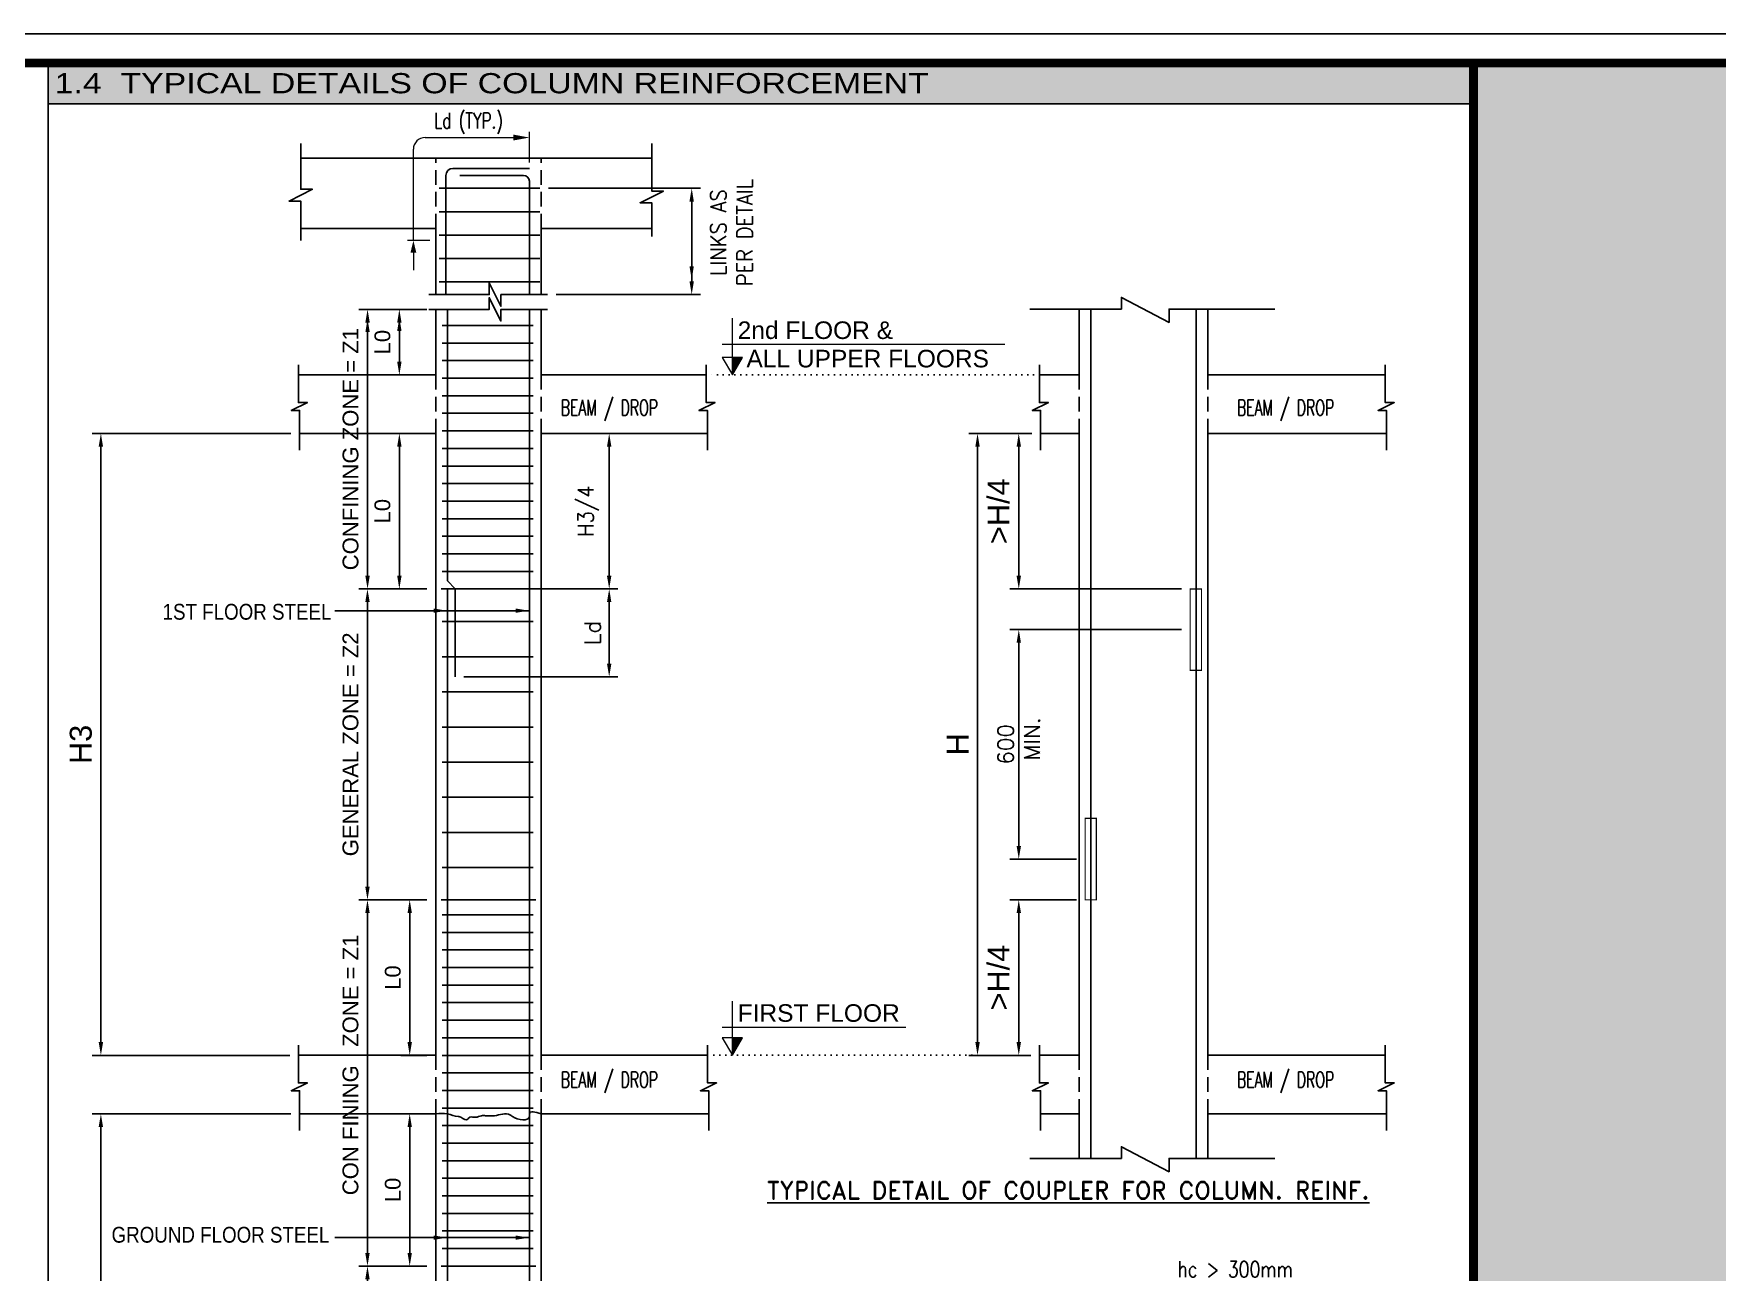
# Model space of a CAD drawing. Header units: inches. Extents: x 74008 to 297778, y 30011 to 129011.
# Drawn here: x 115910 to 144687, y 107851 to 129011 of the extents above; entities that cross this region are included whole.
import ezdxf

# ---------------------------------------------------------------- set-up
doc = ezdxf.new("R2010")
doc.units = ezdxf.units.IN
doc.header["$MEASUREMENT"] = 0
doc.linetypes.add('DOT', pattern=[0.25, 0, -0.25])
doc.linetypes.add('HIDDEN', pattern=[0.375, 0.25, -0.125])
for name, color, linetype in [('BEAM', 7, 'Continuous'), ('BEAM_BAR', 4, 'Continuous'), ('BEAM_DETAILING_DIMENSION_ARROW', 9, 'Continuous'), ('BEAM_DETAILING_TITLE', 7, 'Continuous'), ('BEAM_SCHEDULE', 7, 'Continuous'), ('BEAM_STEEL_TEXT', 7, 'Continuous'), ('BORDER', 5, 'Continuous')]:
    doc.layers.add(name, color=color, linetype=linetype)
doc.layers.add('Level', color=1, linetype='Continuous', lineweight=15)
doc.styles.add('ARIAL', font='arial.ttf')
doc.styles.add('ROMAND', font='romanD.shx')
doc.styles.add('ROMANS', font='romans.shx')
doc.dimstyles.new('DIM-150', dxfattribs={"dimscale": 150, "dimtxt": 1.8, "dimasz": 1.25, "dimexe": 1, "dimexo": 1, "dimgap": 1, "dimtad": 1, "dimdec": 0, "dimzin": 0, "dimdsep": 46, "dimtxsty": 'ROMANS', "dimblk2": 'DOT', "dimcen": 0.0625, "dimdle": 0.5, "dimclrd": 9, "dimclre": 9, "dimclrt": 7, "dimadec": 0, "dimazin": 0, "dimtfac": 1, "dimtdec": 0, "dimtmove": 0, "dimatfit": 3, "dimfxl": 0, "dimtolj": 1, "dimtzin": 3, "dimarcsym": 0})

# ---------------------------------------------------------------- blocks, each defined once
blk = doc.blocks.new('*T113')
at = {"layer": 'BEAM_SCHEDULE', "color": 4}
for p, q in [((0, 0), (24359, 0)), ((0, 0), (0, -696)), ((24359, 0), (24359, -696)), ((0, -696), (24359, -696))]:
    blk.add_line(p, q, dxfattribs=at)
at = {"layer": 'BEAM_SCHEDULE', "color": 58}
blk.add_solid([(0, 0), (0, -696), (24359, 0), (24359, -696)], dxfattribs=at)
at = {"layer": 'BEAM_SCHEDULE', "color": 3, "insert": (108, -348), "char_height": 345, "width": 24143.41, "attachment_point": 4, "style": 'ARIAL'}
blk.add_mtext('{\\W1.2;1.4  TYPICAL DETAILS OF COLUMN REINFORCEMENT}', dxfattribs=at)
blk = doc.blocks.new('*D47')
at = {"layer": 'BEAM_DETAILING_DIMENSION_ARROW', "color": 9, "lineweight": -2}
for p, q in [((135204, 105811), (135204, 107203)), ((135429, 107053), (137463, 107053)), ((137688, 105811), (137688, 107203))]:
    blk.add_line(p, q, dxfattribs=at)
at = {"layer": 'BEAM_DETAILING_DIMENSION_ARROW', "color": 9}
for points in [[(135429, 107091), (135429, 107016), (135204, 107053)], [(137463, 107091), (137463, 107016), (137688, 107053)]]:
    blk.add_solid(points, dxfattribs=at)
at = {"layer": 'DEFPOINTS', "color": 0}
for p in [(137688, 107053), (135204, 105661), (137688, 105661)]:
    blk.add_point(p, dxfattribs=at)
at = {"layer": 'BEAM_DETAILING_DIMENSION_ARROW', "color": 7, "insert": (136446, 107634), "char_height": 270, "attachment_point": 5, "style": 'ROMANS'}
blk.add_mtext('\\A1;{\\W0.8;hc > 300mm  \\P(PROVIDE A CROSSTIE)}', dxfattribs=at)
blk = doc.blocks.new('_DOT')
at = {"color": 0, "linetype": 'ByBlock'}
blk.add_line((-0.5, 0), (-1, 0), dxfattribs=at)
at = {"color": 0, "linetype": 'ByBlock', "const_width": 0.5}
blk.add_lwpolyline([(-0.25, 0, 1), (0.25, 0, 1)], format="xyb", close=True, dxfattribs=at)
blk = doc.blocks.new('*D201')
at = {"layer": 'BEAM_DETAILING_DIMENSION_ARROW', "color": 9, "lineweight": -2}
for p, q in [((120306, 122181), (116909, 122181)), ((117059, 111783), (117059, 121956)), ((120286, 111558), (116909, 111558))]:
    blk.add_line(p, q, dxfattribs=at)
at = {"layer": 'BEAM_DETAILING_DIMENSION_ARROW', "color": 9}
for points in [[(117021, 121956), (117096, 121956), (117059, 122181)], [(117021, 111783), (117096, 111783), (117059, 111558)]]:
    blk.add_solid(points, dxfattribs=at)
at = {"layer": 'DEFPOINTS', "color": 0}
for p in [(117059, 122181), (120456, 122181), (120436, 111558)]:
    blk.add_point(p, dxfattribs=at)
at = {"layer": 'BEAM_DETAILING_DIMENSION_ARROW', "color": 7, "insert": (116717, 116870), "char_height": 270, "attachment_point": 5, "rotation": 90, "style": 'ROMANS'}
blk.add_mtext('\\A1;{\\fArial|b0|i0|c0|p34;\\H1.3889x;\\C6;H3}', dxfattribs=at)
blk = doc.blocks.new('*D202')
at = {"layer": 'BEAM_DETAILING_DIMENSION_ARROW', "color": 9, "lineweight": -2}
for p, q in [((120306, 110558), (116909, 110558)), ((117059, 110333), (117059, 100160)), ((120306, 99935), (116909, 99935))]:
    blk.add_line(p, q, dxfattribs=at)
at = {"layer": 'BEAM_DETAILING_DIMENSION_ARROW', "color": 9}
for points in [[(117021, 110333), (117096, 110333), (117059, 110558)], [(117021, 100160), (117096, 100160), (117059, 99935)]]:
    blk.add_solid(points, dxfattribs=at)
at = {"layer": 'DEFPOINTS', "color": 0}
for p in [(120456, 110558), (117059, 99935), (120456, 99935)]:
    blk.add_point(p, dxfattribs=at)
at = {"layer": 'BEAM_DETAILING_DIMENSION_ARROW', "color": 7, "insert": (116721, 105247), "char_height": 270, "attachment_point": 5, "rotation": 90, "style": 'ROMANS'}
blk.add_mtext('\\A1;{\\fArial|b0|i0|c0|p34;\\H1.3889x;\\C6;H2}', dxfattribs=at)
blk = doc.blocks.new('*D49')
at = {"layer": 'BEAM_DETAILING_DIMENSION_ARROW', "color": 9, "lineweight": -2}
for p, q in [((124712, 126369), (127307, 126369)), ((127157, 124780), (127157, 126144)), ((124841, 124555), (127307, 124555))]:
    blk.add_line(p, q, dxfattribs=at)
at = {"layer": 'BEAM_DETAILING_DIMENSION_ARROW', "color": 9}
for points in [[(127119, 126144), (127194, 126144), (127157, 126369)], [(127119, 124780), (127194, 124780), (127157, 124555)]]:
    blk.add_solid(points, dxfattribs=at)
at = {"layer": 'DEFPOINTS', "color": 0}
for p in [(124562, 126369), (127157, 126369), (124691, 124555)]:
    blk.add_point(p, dxfattribs=at)
at = {"layer": 'BEAM_DETAILING_DIMENSION_ARROW', "color": 7, "insert": (127838, 125613), "char_height": 270, "attachment_point": 5, "rotation": 90, "style": 'ROMANS'}
blk.add_mtext('\\A1;{\\W0.9;LINKS AS \\PPER DETAIL}', dxfattribs=at)
blk = doc.blocks.new('*D18')
at = {"layer": 'BEAM_DETAILING_DIMENSION_ARROW', "color": 9, "lineweight": -2}
for p, q in [((122632, 107958), (121465, 107958)), ((121615, 107733), (121615, 102816)), ((122632, 102591), (121465, 102591))]:
    blk.add_line(p, q, dxfattribs=at)
at = {"layer": 'BEAM_DETAILING_DIMENSION_ARROW', "color": 9}
for points in [[(121578, 107733), (121653, 107733), (121615, 107958)], [(121578, 102816), (121653, 102816), (121615, 102591)]]:
    blk.add_solid(points, dxfattribs=at)
at = {"layer": 'DEFPOINTS', "color": 0}
for p in [(122782, 107958), (121615, 102591), (122782, 102591)]:
    blk.add_point(p, dxfattribs=at)
at = {"layer": 'BEAM_DETAILING_DIMENSION_ARROW', "color": 7, "insert": (121326, 105275), "char_height": 270, "attachment_point": 5, "rotation": 90, "style": 'ROMANS'}
blk.add_mtext('\\A1;{\\fArial|b0|i0|c0|p34;\\C6;GENERAL ZONE = Z2}', dxfattribs=at)
blk = doc.blocks.new('*D19')
at = {"layer": 'BEAM_DETAILING_DIMENSION_ARROW', "color": 9, "lineweight": -2}
for p, q in [((122632, 114214), (122187, 114214)), ((122337, 113989), (122337, 111783)), ((122632, 111558), (122187, 111558))]:
    blk.add_line(p, q, dxfattribs=at)
at = {"layer": 'BEAM_DETAILING_DIMENSION_ARROW', "color": 9}
for points in [[(122300, 113989), (122375, 113989), (122337, 114214)], [(122300, 111783), (122375, 111783), (122337, 111558)]]:
    blk.add_solid(points, dxfattribs=at)
at = {"layer": 'DEFPOINTS', "color": 0}
for p in [(122782, 114214), (122337, 111558), (122782, 111558)]:
    blk.add_point(p, dxfattribs=at)
at = {"layer": 'BEAM_DETAILING_DIMENSION_ARROW', "color": 7, "insert": (122049, 112886), "char_height": 270, "attachment_point": 5, "rotation": 90, "style": 'ROMANS'}
blk.add_mtext('\\A1;{\\fArial|b0|i0|c0|p34;\\C6;L0}', dxfattribs=at)
blk = doc.blocks.new('*D20')
at = {"layer": 'BEAM_DETAILING_DIMENSION_ARROW', "color": 9, "lineweight": -2}
for p, q in [((122427, 110558), (122187, 110558)), ((122337, 110333), (122337, 108183)), ((122632, 107958), (122187, 107958))]:
    blk.add_line(p, q, dxfattribs=at)
at = {"layer": 'BEAM_DETAILING_DIMENSION_ARROW', "color": 9}
for points in [[(122300, 110333), (122375, 110333), (122337, 110558)], [(122300, 108183), (122375, 108183), (122337, 107958)]]:
    blk.add_solid(points, dxfattribs=at)
at = {"layer": 'DEFPOINTS', "color": 0}
for p in [(122577, 110558), (122337, 107958), (122782, 107958)]:
    blk.add_point(p, dxfattribs=at)
at = {"layer": 'BEAM_DETAILING_DIMENSION_ARROW', "color": 7, "insert": (122049, 109258), "char_height": 270, "attachment_point": 5, "rotation": 90, "style": 'ROMANS'}
blk.add_mtext('\\A1;{\\fArial|b0|i0|c0|p34;\\C6;L0}', dxfattribs=at)
blk = doc.blocks.new('*D21')
at = {"layer": 'BEAM_DETAILING_DIMENSION_ARROW', "color": 9, "lineweight": -2}
for p, q in [((122632, 122181), (122010, 122181)), ((122160, 121956), (122160, 119750)), ((122632, 119525), (122010, 119525))]:
    blk.add_line(p, q, dxfattribs=at)
at = {"layer": 'BEAM_DETAILING_DIMENSION_ARROW', "color": 9}
for points in [[(122123, 121956), (122198, 121956), (122160, 122181)], [(122123, 119750), (122198, 119750), (122160, 119525)]]:
    blk.add_solid(points, dxfattribs=at)
at = {"layer": 'DEFPOINTS', "color": 0}
for p in [(122782, 122181), (122160, 119525), (122782, 119525)]:
    blk.add_point(p, dxfattribs=at)
at = {"layer": 'BEAM_DETAILING_DIMENSION_ARROW', "color": 7, "insert": (121872, 120853), "char_height": 270, "attachment_point": 5, "rotation": 90, "style": 'ROMANS'}
blk.add_mtext('\\A1;{\\fArial|b0|i0|c0|p34;\\C6;L0}', dxfattribs=at)
blk = doc.blocks.new('*D22')
at = {"layer": 'BEAM_DETAILING_DIMENSION_ARROW', "color": 9, "lineweight": -2}
for p, q in [((122632, 124301), (122010, 124301)), ((122160, 123406), (122160, 124076)), ((122632, 123181), (122010, 123181))]:
    blk.add_line(p, q, dxfattribs=at)
at = {"layer": 'BEAM_DETAILING_DIMENSION_ARROW', "color": 9}
for points in [[(122123, 124076), (122198, 124076), (122160, 124301)], [(122123, 123406), (122198, 123406), (122160, 123181)]]:
    blk.add_solid(points, dxfattribs=at)
at = {"layer": 'DEFPOINTS', "color": 0}
for p in [(122160, 124301), (122782, 124301), (122782, 123181)]:
    blk.add_point(p, dxfattribs=at)
at = {"layer": 'BEAM_DETAILING_DIMENSION_ARROW', "color": 7, "insert": (121872, 123741), "char_height": 270, "attachment_point": 5, "rotation": 90, "style": 'ROMANS'}
blk.add_mtext('\\A1;{\\fArial|b0|i0|c0|p34;\\C6;L0}', dxfattribs=at)
blk = doc.blocks.new('*D23')
at = {"layer": 'BEAM_DETAILING_DIMENSION_ARROW', "color": 9, "lineweight": -2}
for p, q in [((122574, 124301), (121467, 124301)), ((121617, 119750), (121617, 124076)), ((122265, 119525), (121467, 119525))]:
    blk.add_line(p, q, dxfattribs=at)
at = {"layer": 'BEAM_DETAILING_DIMENSION_ARROW', "color": 9}
for points in [[(121579, 124076), (121654, 124076), (121617, 124301)], [(121579, 119750), (121654, 119750), (121617, 119525)]]:
    blk.add_solid(points, dxfattribs=at)
at = {"layer": 'DEFPOINTS', "color": 0}
for p in [(121617, 124301), (122724, 124301), (122415, 119525)]:
    blk.add_point(p, dxfattribs=at)
at = {"layer": 'BEAM_DETAILING_DIMENSION_ARROW', "color": 7, "insert": (121327, 121913), "char_height": 270, "attachment_point": 5, "rotation": 90, "style": 'ROMANS'}
blk.add_mtext('\\A1;{\\fArial|b0|i0|c0|p34;\\C6;CONFINING ZONE = Z1}', dxfattribs=at)
blk = doc.blocks.new('*D24')
at = {"layer": 'BEAM_DETAILING_DIMENSION_ARROW', "color": 9, "lineweight": -2}
for p, q in [((122534, 119525), (121465, 119525)), ((121615, 119300), (121615, 114439)), ((122632, 114214), (121465, 114214))]:
    blk.add_line(p, q, dxfattribs=at)
at = {"layer": 'BEAM_DETAILING_DIMENSION_ARROW', "color": 9}
for points in [[(121578, 119300), (121653, 119300), (121615, 119525)], [(121578, 114439), (121653, 114439), (121615, 114214)]]:
    blk.add_solid(points, dxfattribs=at)
at = {"layer": 'DEFPOINTS', "color": 0}
for p in [(122684, 119525), (121615, 114214), (122782, 114214)]:
    blk.add_point(p, dxfattribs=at)
at = {"layer": 'BEAM_DETAILING_DIMENSION_ARROW', "color": 7, "insert": (121326, 116870), "char_height": 270, "attachment_point": 5, "rotation": 90, "style": 'ROMANS'}
blk.add_mtext('\\A1;{\\fArial|b0|i0|c0|p34;\\C6;GENERAL ZONE = Z2}', dxfattribs=at)
blk = doc.blocks.new('*D94')
at = {"layer": 'BEAM_DETAILING_DIMENSION_ARROW', "color": 9, "lineweight": -2}
for p, q in [((122322, 114214), (121465, 114214)), ((121615, 108183), (121615, 113989)), ((122268, 107958), (121465, 107958))]:
    blk.add_line(p, q, dxfattribs=at)
at = {"layer": 'BEAM_DETAILING_DIMENSION_ARROW', "color": 9}
for points in [[(121578, 113989), (121653, 113989), (121615, 114214)], [(121578, 108183), (121653, 108183), (121615, 107958)]]:
    blk.add_solid(points, dxfattribs=at)
at = {"layer": 'DEFPOINTS', "color": 0}
for p in [(121615, 114214), (122472, 114214), (122418, 107958)]:
    blk.add_point(p, dxfattribs=at)
at = {"layer": 'BEAM_DETAILING_DIMENSION_ARROW', "color": 7, "insert": (121326, 111394), "char_height": 270, "attachment_point": 5, "rotation": 90, "style": 'ROMANS'}
blk.add_mtext('\\A1;{\\fArial|b0|i0|c0|p34;\\C6;CON FINING   ZONE = Z1}', dxfattribs=at)
blk = doc.blocks.new('*D216')
at = {"layer": 'BEAM_DETAILING_DIMENSION_ARROW', "color": 9, "lineweight": -2}
for p, q in [((132971, 122181), (131892, 122181)), ((132042, 111783), (132042, 121956)), ((132951, 111558), (131892, 111558))]:
    blk.add_line(p, q, dxfattribs=at)
at = {"layer": 'BEAM_DETAILING_DIMENSION_ARROW', "color": 9}
for points in [[(132005, 121956), (132080, 121956), (132042, 122181)], [(132005, 111783), (132080, 111783), (132042, 111558)]]:
    blk.add_solid(points, dxfattribs=at)
at = {"layer": 'DEFPOINTS', "color": 0}
for p in [(132042, 122181), (133121, 122181), (133101, 111558)]:
    blk.add_point(p, dxfattribs=at)
at = {"layer": 'BEAM_DETAILING_DIMENSION_ARROW', "color": 7, "insert": (131705, 116870), "char_height": 270, "attachment_point": 5, "rotation": 90, "style": 'ROMANS'}
blk.add_mtext('\\A1;{\\fArial|b0|i0|c0|p34;\\H1.3889x;\\C6;H}', dxfattribs=at)
blk = doc.blocks.new('*D95')
at = {"layer": 'BEAM_BAR', "color": 9, "lineweight": -2}
for p, q in [((135528, 118830), (132597, 118830)), ((132747, 115135), (132747, 118605)), ((133732, 114910), (132597, 114910))]:
    blk.add_line(p, q, dxfattribs=at)
at = {"layer": 'BEAM_BAR', "color": 9}
for points in [[(132710, 118605), (132785, 118605), (132747, 118830)], [(132710, 115135), (132785, 115135), (132747, 114910)]]:
    blk.add_solid(points, dxfattribs=at)
at = {"layer": 'DEFPOINTS', "color": 0}
for p in [(132747, 118830), (135678, 118830), (133882, 114910)]:
    blk.add_point(p, dxfattribs=at)
at = {"layer": 'BEAM_BAR', "color": 7, "insert": (132747, 116870), "char_height": 270, "attachment_point": 5, "rotation": 90, "style": 'ROMANS'}
blk.add_mtext('\\A1;600\\P MIN.', dxfattribs=at)
blk = doc.blocks.new('*D96')
at = {"layer": 'BEAM_DETAILING_DIMENSION_ARROW', "color": 9, "lineweight": -2}
for p, q in [((132971, 122181), (132597, 122181)), ((132747, 119750), (132747, 121956)), ((135528, 119525), (132597, 119525))]:
    blk.add_line(p, q, dxfattribs=at)
at = {"layer": 'BEAM_DETAILING_DIMENSION_ARROW', "color": 9}
for points in [[(132710, 121956), (132785, 121956), (132747, 122181)], [(132710, 119750), (132785, 119750), (132747, 119525)]]:
    blk.add_solid(points, dxfattribs=at)
at = {"layer": 'DEFPOINTS', "color": 0}
for p in [(132747, 122181), (133121, 122181), (135678, 119525)]:
    blk.add_point(p, dxfattribs=at)
at = {"layer": 'BEAM_DETAILING_DIMENSION_ARROW', "color": 7, "insert": (132403, 120853), "char_height": 270, "attachment_point": 5, "rotation": 90, "style": 'ROMANS'}
blk.add_mtext('\\A1;{\\fArial|b0|i0|c0|p34;\\H1.3889x;\\C6;>H/4}', dxfattribs=at)
blk = doc.blocks.new('*D97')
at = {"layer": 'BEAM_DETAILING_DIMENSION_ARROW', "color": 9, "lineweight": -2}
for p, q in [((133732, 114214), (132597, 114214)), ((132747, 113989), (132747, 111783)), ((132951, 111558), (132597, 111558))]:
    blk.add_line(p, q, dxfattribs=at)
at = {"layer": 'BEAM_DETAILING_DIMENSION_ARROW', "color": 9}
for points in [[(132710, 113989), (132785, 113989), (132747, 114214)], [(132710, 111783), (132785, 111783), (132747, 111558)]]:
    blk.add_solid(points, dxfattribs=at)
at = {"layer": 'DEFPOINTS', "color": 0}
for p in [(133882, 114214), (132747, 111558), (133101, 111558)]:
    blk.add_point(p, dxfattribs=at)
at = {"layer": 'BEAM_DETAILING_DIMENSION_ARROW', "color": 7, "insert": (132403, 112886), "char_height": 270, "attachment_point": 5, "rotation": 90, "style": 'ROMANS'}
blk.add_mtext('\\A1;{\\fArial|b0|i0|c0|p34;\\H1.3889x;\\C6;>H/4}', dxfattribs=at)
blk = doc.blocks.new('*D146')
at = {"layer": 'BEAM_DETAILING_DIMENSION_ARROW', "color": 9, "lineweight": -2}
for p, q in [((125661, 122181), (125897, 122181)), ((125747, 121956), (125747, 119750)), ((125043, 119525), (125897, 119525))]:
    blk.add_line(p, q, dxfattribs=at)
at = {"layer": 'BEAM_DETAILING_DIMENSION_ARROW', "color": 9}
for points in [[(125709, 121956), (125784, 121956), (125747, 122181)], [(125709, 119750), (125784, 119750), (125747, 119525)]]:
    blk.add_solid(points, dxfattribs=at)
at = {"layer": 'DEFPOINTS', "color": 0}
for p in [(125511, 122181), (124893, 119525), (125747, 119525)]:
    blk.add_point(p, dxfattribs=at)
at = {"layer": 'BEAM_DETAILING_DIMENSION_ARROW', "color": 7, "insert": (125391, 120853), "char_height": 270, "attachment_point": 5, "rotation": 90, "style": 'ROMANS'}
blk.add_mtext('\\A1;{\\W0.9;H3/4}', dxfattribs=at)
blk = doc.blocks.new('*D147')
at = {"layer": 'BEAM', "color": 9, "lineweight": -2}
for p, q in [((123132, 119525), (125897, 119525)), ((125747, 119300), (125747, 118250)), ((123262, 118025), (125897, 118025))]:
    blk.add_line(p, q, dxfattribs=at)
at = {"layer": 'BEAM', "color": 9}
for points in [[(125709, 119300), (125784, 119300), (125747, 119525)], [(125709, 118250), (125784, 118250), (125747, 118025)]]:
    blk.add_solid(points, dxfattribs=at)
at = {"layer": 'DEFPOINTS', "color": 0}
for p in [(122982, 119525), (123112, 118025), (125747, 118025)]:
    blk.add_point(p, dxfattribs=at)
at = {"layer": 'BEAM', "color": 7, "insert": (125462, 118775), "char_height": 270, "attachment_point": 5, "rotation": 90, "style": 'ROMANS'}
blk.add_mtext('\\A1;Ld', dxfattribs=at)

msp = doc.modelspace()

# ---------------------------------------------------------------- hatches: boundary and pattern name
at = {"layer": 'BEAM_DETAILING_DIMENSION_ARROW'}
h = msp.add_hatch(color=138, dxfattribs=at)
h.dxf.hatch_style = 1
h.paths.add_polyline_path([(140519.5, 60418), (144979.9, 60418), (144979.9, 128510.7), (140519.5, 128510.7)])
at = {"layer": 'Level'}
for points in [[(128025.9, 123481.4), (127852.4, 123481.4), (127852.4, 123181.1)], [(128025.9, 111858.6), (127852.4, 111858.6), (127852.4, 111558.3)]]:
    msp.add_hatch(color=11, dxfattribs=at).paths.add_polyline_path(points)

# ---------------------------------------------------------------- linework, layer by layer
at = {"color": 6, "linetype": 'DOT', "ltscale": 400}
for p, q in [((133100.8, 123181.1), (127404.7, 123181.1)), ((131942.1, 111558.3), (127428.8, 111558.3))]:
    msp.add_line(p, q, dxfattribs=at)
at = {"color": 8}
msp.add_lwpolyline([(140519.5, 127814.7), (116160.1, 127814.7), (116160.1, 83431.1), (140519.5, 83431.1)], close=True, dxfattribs=at)
at = {"layer": 'BEAM', "color": 7}
for p, q in [((120475.1, 126881.5), (126474.9, 126881.5)), ((120475.1, 125681.5), (122782.4, 125681.5)), ((122782.4, 125681.5), (122782.4, 124554.7)), ((124582.4, 125681.5), (124582.4, 124554.7)), ((124582.4, 125681.5), (126474.9, 125681.5))]:
    msp.add_line(p, q, dxfattribs=at)
at = {"layer": 'BEAM', "color": 8, "linetype": 'HIDDEN', "ltscale": 1000}
for p, q in [((122782.4, 125681.5), (122782.4, 126881.5)), ((124582.4, 125681.5), (124582.4, 126881.5)), ((122782.4, 122181.1), (122782.4, 123181.1)), ((124582.4, 122181.1), (124582.4, 123181.1)), ((133777.9, 122181.1), (133777.9, 123181.1)), ((135977.9, 122181.1), (135977.9, 123181.1)), ((122782.4, 110558.3), (122782.4, 111558.3)), ((124582.4, 110558.3), (124582.4, 111558.3)), ((133777.9, 110558.3), (133777.9, 111558.3)), ((135977.9, 110558.3), (135977.9, 111558.3))]:
    msp.add_line(p, q, dxfattribs=at)
at = {"layer": 'BEAM'}
for p, q in [((122782.4, 123181.1), (122782.4, 124301.4)), ((124582.4, 123181.1), (124582.4, 124301.4)), ((133777.9, 123181.1), (133777.9, 124305.6)), ((135977.9, 123181.1), (135977.9, 124305.6)), ((120436.1, 123181.1), (122782.4, 123181.1)), ((124582.4, 123181.1), (127404.7, 123181.1)), ((133100.8, 123181.1), (133777.9, 123181.1)), ((135977.9, 123181.1), (139011, 123181.1)), ((120456.2, 122181.1), (122782.4, 122181.1)), ((122782.4, 122181.1), (122782.4, 111558.3)), ((124582.4, 122181.1), (127424.8, 122181.1)), ((124582.4, 122181.1), (124582.4, 111558.3)), ((124737, 122181.1), (125204.4, 122181.1)), ((133120.9, 122181.1), (133777.9, 122181.1)), ((133777.9, 122181.1), (133777.9, 111558.3)), ((135977.9, 122181.1), (139031.1, 122181.1)), ((135977.9, 122181.1), (135977.9, 111558.3)), ((136132.6, 122181.1), (136600, 122181.1)), ((120436.1, 111558.3), (122782.4, 111558.3)), ((124582.4, 111558.3), (127428.8, 111558.3)), ((133100.8, 111558.3), (133777.9, 111558.3)), ((135977.9, 111558.3), (139011, 111558.3)), ((120456.2, 110558.3), (122782.4, 110558.3)), ((122782.4, 110558.3), (122782.4, 99935.5)), ((124582.4, 110558.3), (127448.9, 110558.3)), ((124582.4, 110558.3), (124582.4, 99935.5)), ((133120.9, 110558.3), (133777.9, 110558.3)), ((133777.9, 110558.3), (133777.9, 109796.5)), ((135977.9, 110558.3), (139031.1, 110558.3)), ((135977.9, 110558.3), (135977.9, 109796.5))]:
    msp.add_line(p, q, dxfattribs=at)
at = {"layer": 'BEAM', "color": 224, "const_width": 150}
for points in [[(140519.5, 60418), (74507.6, 60418), (74507.6, 128510.7), (140519.5, 128510.7)], [(140519.5, 60418), (144979.9, 60418), (144979.9, 128510.7), (140519.5, 128510.7)]]:
    msp.add_lwpolyline(points, close=True, dxfattribs=at)
at = {"layer": 'BEAM', "color": 8}
for points in [[(120475.1, 125477.6), (120475.1, 126152.5), (120275.1, 126152.5), (120675.1, 126352.5), (120475.1, 126352.5), (120475.1, 127132.9)], [(126474.9, 125544.4), (126474.9, 126122.3), (126274.9, 126122.3), (126674.9, 126322.3), (126474.9, 126322.3), (126474.9, 127132.9)], [(122663.7, 124554.7), (123695.9, 124554.7), (123695.9, 124754.7), (123895.9, 124354.7), (123895.9, 124554.7), (124690.7, 124554.7)], [(122663.7, 124301.4), (123695.9, 124301.4), (123695.9, 124501.4), (123895.9, 124101.4), (123895.9, 124301.4), (124690.7, 124301.4)], [(132936.5, 124305.6), (134501.8, 124305.6), (134501.8, 124506.2), (135315.7, 124077.5), (135315.7, 124305.6), (137125.4, 124305.6)], [(120436.1, 123352), (120436.1, 122708.3), (120588.4, 122708.3), (120312.2, 122575.1), (120456.2, 122575.1), (120456.2, 121898)], [(127404.7, 123352), (127404.7, 122708.3), (127557, 122708.3), (127280.8, 122575.1), (127424.8, 122575.1), (127424.8, 121898)], [(133100.8, 123352), (133100.8, 122708.3), (133253.2, 122708.3), (132977, 122575.1), (133120.9, 122575.1), (133120.9, 121898)], [(139011, 123352), (139011, 122708.3), (139163.3, 122708.3), (138887.2, 122575.1), (139031.1, 122575.1), (139031.1, 121898)], [(120436.1, 111729.2), (120436.1, 111085.5), (120588.4, 111085.5), (120312.2, 110952.3), (120456.2, 110952.3), (120456.2, 110275.2)], [(127428.8, 111729.2), (127428.8, 111085.5), (127581.1, 111085.5), (127304.9, 110952.3), (127448.9, 110952.3), (127448.9, 110275.2)], [(133100.8, 111729.2), (133100.8, 111085.5), (133253.2, 111085.5), (132977, 110952.3), (133120.9, 110952.3), (133120.9, 110275.2)], [(139011, 111729.2), (139011, 111085.5), (139163.3, 111085.5), (138887.2, 110952.3), (139031.1, 110952.3), (139031.1, 110275.2)], [(132936.5, 109796.5), (134501.8, 109796.5), (134501.8, 109997.2), (135315.7, 109568.4), (135315.7, 109796.5), (137125.4, 109796.5)]]:
    msp.add_lwpolyline(points, dxfattribs=at)
at = {"layer": 'BEAM'}
msp.add_spline([(122782.4, 110558.3), (122982.4, 110558.3), (123163.3, 110513), (123177.3, 110513), (123306.3, 110456), (123363.3, 110499), (123464.3, 110499), (123564.3, 110527), (123635.3, 110527), (123786.1, 110527), (124051.3, 110542), (124094.3, 110513), (124382.4, 110513), (124382.4, 110558.3), (124582.4, 110558.3)], degree=3, dxfattribs=at)
at = {"layer": 'BEAM_BAR', "color": 4}
for p, q in [((124382.4, 126709.5), (123075.2, 126709.5)), ((122955.2, 126589.5), (122955.2, 124554.7)), ((123194.1, 126589.5), (124282.4, 126589.5)), ((124382.4, 126489.5), (124382.4, 124554.7))]:
    msp.add_line(p, q, dxfattribs=at)
at = {"layer": 'BEAM_BAR', "color": 3}
for p, q in [((124562.1, 126369.1), (122842.1, 126369.1)), ((124562.1, 125969.1), (122842.1, 125969.1)), ((124562.1, 125569.1), (122842.1, 125569.1)), ((124562.1, 125169.1), (122842.1, 125169.1)), ((124562.1, 124769.1), (122842.1, 124769.1)), ((122889.9, 124025.4), (124449.4, 124025.4)), ((122889.9, 123725.4), (124449.4, 123725.4)), ((122889.9, 123425.4), (124449.4, 123425.4)), ((122889.9, 123125.4), (124449.4, 123125.4)), ((122889.9, 122825.4), (124449.4, 122825.4)), ((122889.9, 122525.4), (124449.4, 122525.4)), ((122889.9, 122225.4), (124449.4, 122225.4)), ((122889.9, 121925.4), (124449.4, 121925.4)), ((122889.9, 121625.4), (124449.4, 121625.4)), ((122889.9, 121325.4), (124449.4, 121325.4)), ((122889.9, 121025.4), (124449.4, 121025.4)), ((122889.9, 120725.4), (124449.4, 120725.4)), ((122889.9, 120425.4), (124449.4, 120425.4)), ((122889.9, 120125.4), (124449.4, 120125.4)), ((122889.9, 119825.4), (124449.4, 119825.4)), ((122872.4, 119525.4), (124492.4, 119525.4)), ((122889.9, 118966.8), (124449.4, 118966.8)), ((122889.9, 118366.8), (124449.4, 118366.8)), ((122889.9, 117766.8), (124449.4, 117766.8)), ((122889.9, 117166.8), (124449.4, 117166.8)), ((122889.9, 116566.8), (124449.4, 116566.8)), ((122889.9, 115966.8), (124449.4, 115966.8)), ((122889.9, 115366.8), (124449.4, 115366.8)), ((122889.9, 114766.8), (124449.4, 114766.8)), ((122872.4, 114214), (124492.4, 114214)), ((122889.9, 113958), (124449.4, 113958)), ((122889.9, 113658), (124449.4, 113658)), ((122889.9, 113358), (124449.4, 113358)), ((122889.9, 113058), (124449.4, 113058)), ((122889.9, 112758), (124449.4, 112758)), ((122889.9, 112458), (124449.4, 112458)), ((122889.9, 112158), (124449.4, 112158)), ((122889.9, 111858), (124449.4, 111858)), ((122889.9, 111558), (124449.4, 111558)), ((122889.9, 111258), (124449.4, 111258)), ((122889.9, 110958), (124449.4, 110958)), ((122889.9, 110658), (124449.4, 110658)), ((122889.9, 110358), (124449.4, 110358)), ((122889.9, 110058), (124449.4, 110058)), ((122889.9, 109758), (124449.4, 109758)), ((122889.9, 109458), (124449.4, 109458)), ((122889.9, 109158), (124449.4, 109158)), ((122889.9, 108858), (124449.4, 108858)), ((122889.9, 108558), (124449.4, 108558)), ((122889.9, 108258), (124449.4, 108258)), ((122872.4, 107958), (124492.4, 107958))]:
    msp.add_line(p, q, dxfattribs=at)
at = {"layer": 'BEAM_BAR'}
for p, q in [((122982.4, 124301.4), (122982.4, 119665.2)), ((124382.4, 124301.4), (124382.4, 102591.2)), ((133977.9, 124305.6), (133977.9, 109796.5)), ((135777.9, 124305.6), (135777.9, 109796.5)), ((122982.4, 119665.2), (123112.4, 119525.4)), ((122982.4, 119525.4), (122982.4, 96475.1)), ((123112.4, 118025.4), (123112.4, 119525.4))]:
    msp.add_line(p, q, dxfattribs=at)
at = {"layer": 'BEAM_BAR', "color": 6, "const_width": 20}
for points in [[(135677.9, 119525.4), (135869.6, 119525.4), (135869.6, 118133.8), (135677.9, 118133.8)], [(133882.1, 115605.5), (134073.8, 115605.5), (134073.8, 114214), (133882.1, 114214)]]:
    msp.add_lwpolyline(points, close=True, dxfattribs=at)
at = {"layer": 'BEAM_BAR', "color": 4}
for centre, radius, start, end in [((123075.2, 126589.5), 120, 90, 180), ((124282.4, 126489.5), 100, 0, 90)]:
    msp.add_arc(centre, radius, start, end, dxfattribs=at)
at = {"layer": 'BEAM_DETAILING_DIMENSION_ARROW', "linetype": 'Continuous', "lineweight": 0}
for p, q in [((122600.3, 127236.4), (124109.6, 127236.4)), ((124382.4, 126809.5), (124382.4, 127336.4)), ((122400.3, 125477), (122400.3, 127036.4)), ((122682.4, 125477), (122300.3, 125477)), ((122400.3, 125269.1), (122400.3, 124969.1))]:
    msp.add_line(p, q, dxfattribs=at)
msp.add_arc((122600.3, 127036.4), 200, 90, 180, dxfattribs=at)
for points in [[(124109.6, 127286.4), (124109.6, 127186.4), (124382.4, 127236.4)], [(122350.3, 125269.1), (122450.3, 125269.1), (122400.3, 125477)]]:
    msp.add_solid(points, dxfattribs=at)
at = {"layer": 'BORDER'}
msp.add_lwpolyline([(74007.6, 30010.7), (220692.6, 30010.7), (220692.6, 129010.7), (74007.6, 129010.7)], close=True, dxfattribs=at)
at = {"layer": 'Level'}
for p, q in [((127852.4, 123181.1), (127852.4, 124148.7)), ((127679, 123706.2), (132508.7, 123706.2)), ((127852.4, 111558.3), (127852.4, 112483.8)), ((127679, 112041.3), (130814.3, 112041.3))]:
    msp.add_line(p, q, dxfattribs=at)
for points in [[(127852.4, 123181.1), (128025.9, 123481.4), (127679, 123481.4)], [(127852.4, 111558.3), (128025.9, 111858.6), (127679, 111858.6)]]:
    msp.add_lwpolyline(points, close=True, dxfattribs=at)

# ---------------------------------------------------------------- block references
msp.add_blockref('*T113', (116160.1, 128510.7))

# ---------------------------------------------------------------- texts
at = {"layer": 'BEAM_DETAILING_TITLE', "color": 3, "style": 'ROMAND'}
msp.add_text('%%UTYPICAL DETAIL OF COUPLER FOR COLUMN. REINF.', height=300, dxfattribs=at).set_placement((128444.2, 109100.9))
at = {"layer": 'BEAM_STEEL_TEXT', "color": 7, "style": 'ROMANS'}
for s, width, p in [('Ld (TYP.)', 0.7, (122756.6, 127391.2)), ('BEAM / DROP', 0.65, (124919.2, 122487.1)), ('BEAM / DROP', 0.65, (136476.7, 122487.1)), ('BEAM / DROP', 0.65, (124919.2, 111006.8)), ('BEAM / DROP', 0.65, (136476.7, 111006.8))]:
    msp.add_text(s, height=270, dxfattribs=dict(at, width=width)).set_placement(p)
at = {"layer": 'BEAM_STEEL_TEXT', "color": 6, "style": 'ARIAL', "width": 0.85}
for s, p in [('1ST FLOOR STEEL', (118113.2, 119000.2)), ('GROUND FLOOR STEEL', (117241.4, 108357.8))]:
    msp.add_text(s, height=270, dxfattribs=at).set_placement(p)
at = {"layer": 'Level', "style": 'ARIAL'}
for s, p in [('2nd FLOOR &', (127942.5, 123795.6, 0)), ('ALL UPPER FLOORS', (128092.7, 123310.2, 0)), ('FIRST FLOOR ', (127942.5, 112130.7, 0))]:
    msp.add_text(s, height=300, dxfattribs=at).set_placement(p)

# ---------------------------------------------------------------- dimensions: what is measured, and where the dimension line sits
at = {"layer": 'BEAM'}
dim = msp.add_linear_dim(base=(125746.9, 118025.4), p1=(122982.4, 119525.4), p2=(123112.4, 118025.4), angle=270, text='Ld', dimstyle='DIM-150', override={"dimasz": 1.5}, dxfattribs=at)
dim.commit()
dim.dimension.update_dxf_attribs({"geometry": '*D147', "text_midpoint": (125461.9, 118775.4)})
at = {"layer": 'BEAM_BAR'}
dim = msp.add_linear_dim(base=(132747.4, 118829.6), p1=(133882.1, 114909.7), p2=(135677.9, 118829.6), angle=90, text='600\\X MIN.', dimstyle='DIM-150', override={"dimasz": 1.5}, dxfattribs=at)
dim.commit()
dim.dimension.update_dxf_attribs({"geometry": '*D95', "text_midpoint": (132747.4, 116869.7), "dimtype": 128})
at = {"layer": 'BEAM_DETAILING_DIMENSION_ARROW', "color": 7}
dim = msp.add_linear_dim(base=(127156.7, 126369.1), p1=(124690.7, 124554.7), p2=(124562.1, 126369.1), angle=90, text='{\\W0.9;LINKS AS \\PPER DETAIL}', dimstyle='DIM-150', override={"dimasz": 1.5, "dimtmove": 2}, dxfattribs=at)
dim.commit()
dim.dimension.update_dxf_attribs({"geometry": '*D49', "text_midpoint": (127838.5, 125612.6), "dimtype": 128})
at = {"layer": 'BEAM_DETAILING_DIMENSION_ARROW'}
for base, p1, p2, angle, text, picture, middle in [((121616.8, 124301.4), (122415.1, 119525.4), (122723.6, 124301.4), 90, '{\\fArial|b0|i0|c0|p34;\\C6;CONFINING ZONE = Z1}', '*D23', (121327.1, 121913.4)), ((122160.3, 124301.4), (122782.4, 123181.1), (122782.4, 124301.4), 270, '{\\fArial|b0|i0|c0|p34;\\C6;L0}', '*D22', (121872.5, 123741.2)), ((122160.3, 119525.4), (122782.4, 122181.1), (122782.4, 119525.4), 90, '{\\fArial|b0|i0|c0|p34;\\C6;L0}', '*D21', (121872.5, 120853.2)), ((125746.9, 119525.4), (125510.8, 122181.1), (124892.5, 119525.4), 270, '{\\W0.9;H3/4}', '*D146', (125391.2, 120853.2)), ((121615.3, 114214), (122684.4, 119525.4), (122782.4, 114214), 270, '{\\fArial|b0|i0|c0|p34;\\C6;GENERAL ZONE = Z2}', '*D24', (121325.6, 116869.7)), ((122337.3, 111558.3), (122782.4, 114214), (122782.4, 111558.3), 90, '{\\fArial|b0|i0|c0|p34;\\C6;L0}', '*D19', (122049.5, 112886.1)), ((122337.3, 107958), (122576.6, 110558.3), (122782.4, 107958), 270, '{\\fArial|b0|i0|c0|p34;\\C6;L0}', '*D20', (122049.5, 109258.1)), ((121615.3, 102591.2), (122782.4, 107958), (122782.4, 102591.2), 270, '{\\fArial|b0|i0|c0|p34;\\C6;GENERAL ZONE = Z2}', '*D18', (121325.6, 105274.6))]:
    dim = msp.add_linear_dim(base=base, p1=p1, p2=p2, angle=angle, text=text, dimstyle='DIM-150', override={"dimasz": 1.5}, dxfattribs=at)
    dim.commit()
    dim.dimension.update_dxf_attribs({"geometry": picture, "text_midpoint": middle})
at = {"layer": 'BEAM_DETAILING_DIMENSION_ARROW', "color": 7}
for base, p1, p2, angle, text, picture, middle in [((117058.9, 122181.1), (120436.1, 111558.3), (120456.2, 122181.1), 90, '{\\fArial|b0|i0|c0|p34;\\H1.3889x;\\C6;H3}', '*D201', (116717.4, 116869.7)), ((132042.1, 122181.1), (133100.8, 111558.3), (133120.9, 122181.1), 90, '{\\fArial|b0|i0|c0|p34;\\H1.3889x;\\C6;H}', '*D216', (131704.6, 116869.7)), ((132747.4, 122181.1), (135677.9, 119525.4), (133120.9, 122181.1), 90, '{\\fArial|b0|i0|c0|p34;\\H1.3889x;\\C6;>H/4}', '*D96', (132403.5, 120853.2)), ((132747.4, 111558.3), (133882.1, 114214), (133100.8, 111558.3), 270, '{\\fArial|b0|i0|c0|p34;\\H1.3889x;\\C6;>H/4}', '*D97', (132403.5, 112886.1)), ((117058.9, 99935.5), (120456.2, 110558.3), (120456.2, 99935.5), 90, '{\\fArial|b0|i0|c0|p34;\\H1.3889x;\\C6;H2}', '*D202', (116720.7, 105246.9))]:
    dim = msp.add_linear_dim(base=base, p1=p1, p2=p2, angle=angle, text=text, dimstyle='DIM-150', override={"dimasz": 1.5}, dxfattribs=at)
    dim.commit()
    dim.dimension.update_dxf_attribs({"geometry": picture, "text_midpoint": middle})
at = {"layer": 'BEAM_DETAILING_DIMENSION_ARROW'}
dim = msp.add_linear_dim(base=(121615.3, 114214), p1=(122418.2, 107958), p2=(122472, 114214), angle=90, text='{\\fArial|b0|i0|c0|p34;\\C6;CON FINING   ZONE = Z1}', dimstyle='DIM-150', override={"dimasz": 1.5}, dxfattribs=at)
dim.commit()
dim.dimension.update_dxf_attribs({"geometry": '*D94', "text_midpoint": (121615.3, 111394.2), "dimtype": 128})
dim = msp.add_linear_dim(base=(137687.8, 107053.4), p1=(135204.3, 105661.2), p2=(137687.8, 105661.2), text='{\\W0.8;hc > 300mm  \\P(PROVIDE A CROSSTIE)}', dimstyle='DIM-150', override={"dimasz": 1.5}, dxfattribs=at)
dim.commit()
dim.dimension.update_dxf_attribs({"geometry": '*D47', "text_midpoint": (136446.1, 107053.4), "dimtype": 128})

# ---------------------------------------------------------------- leaders
at = {"layer": 'BEAM_DETAILING_DIMENSION_ARROW', "color": 7}
msp.add_leader([(127156.7, 124811.6), (127156.7, 125698.8)], dimstyle='DIM-150', override={"dimasz": 1.5}, dxfattribs=at)
at = {"layer": 'BEAM_DETAILING_DIMENSION_ARROW', "path_type": 1}
for points in [[(121616.8, 124136.9), (121616.8, 123999.4)], [(122160.3, 124157.2), (122160.3, 124013.8)]]:
    msp.add_leader(points, dimstyle='DIM-150', override={"dimasz": 1.5}, dxfattribs=at)
at = {"layer": 'BEAM_DETAILING_DIMENSION_ARROW', "color": 9, "path_type": 1}
for points in [[(124371.9, 119154), (121055.5, 119154)], [(122971.9, 119154), (121055.5, 119154)], [(124371.9, 108443.7), (121055.5, 108443.7)], [(122971.9, 108443.7), (121055.5, 108443.7)]]:
    msp.add_leader(points, dimstyle='DIM-150', override={"dimasz": 1.5}, dxfattribs=at)

doc.saveas('drawing.dxf')
